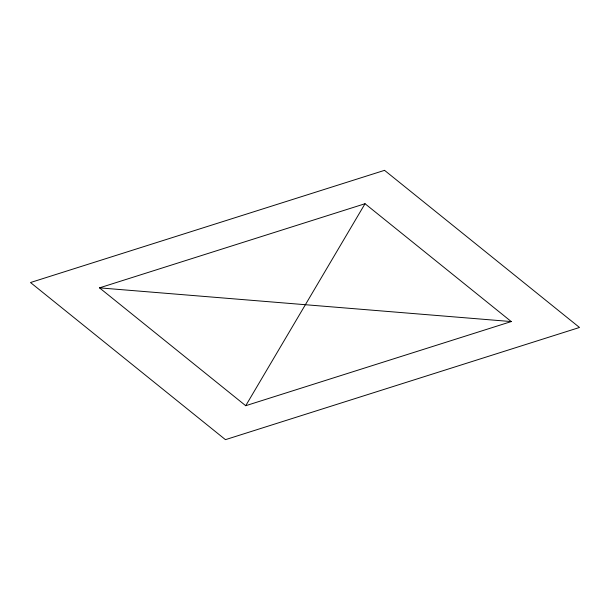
<?xml version="1.0" encoding="UTF-8"?>
<svg xmlns="http://www.w3.org/2000/svg" width="610" height="610" viewBox="0 0 610 610"><rect width="100%" height="100%" fill="white"/><g stroke="black" fill="none" stroke-linecap="round" stroke-linejoin="round"><path stroke-width="0.91" d="M245.723 405.711L365.032 203.725L511.256 321.569L245.723 405.711L99.506 287.859L365.032 203.725M99.506 287.859L511.256 321.569M384.544 170.343L30.5 282.529L225.456 439.657L579.5 327.471L384.544 170.343"/></g></svg>
